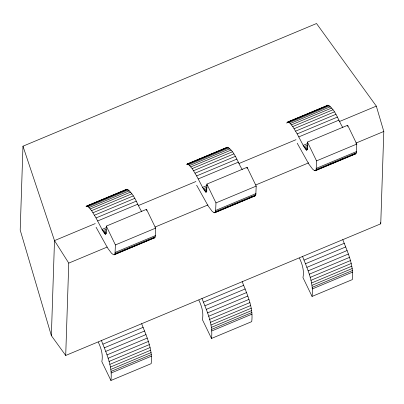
<?xml version="1.0" encoding="UTF-8"?>
<svg xmlns="http://www.w3.org/2000/svg" width="404" height="404" viewBox="0 0 404 404"><rect width="100%" height="100%" fill="white"/><g stroke="black" fill="none" stroke-linecap="round" stroke-linejoin="round"><path stroke-width="0.61" d="M22.972 146.197L20.2 230.083L51.358 335.633L65.711 355.459L380.75 223.806L383.8 131.462L376.321 106.126L316.524 23.523L22.972 146.197L54.5 240.617L68.761 263.115L65.711 355.459M51.358 335.633L54.5 240.617L95.238 223.594M96.071 227.24L107.681 248.107L111.555 253.298L113.458 254.727L114.16 254.798L154.909 237.623L155.388 235.618L155.636 228.124L146.541 209.307L106.313 226.119L106.065 233.613L105.495 234.381L102.727 230.755L96.046 217.948L91.592 210.646L88.092 206.631L87.224 206.131L85.996 206.424L125.649 189.855M141.632 323.7C146.591 336.411 152.934 349.632 151.157 363.666L110.928 380.477C112.706 366.443 106.363 353.222 101.404 340.511M114.16 254.798L115.019 253.641L115.408 244.935L106.313 226.119M146.501 210.56L146.541 209.307M196.642 185.214L208.252 206.08L212.125 211.267L214.024 212.701L214.726 212.772L254.954 195.96L255.813 194.799L256.207 186.098L247.107 167.281L206.883 184.093L206.636 191.582L206.065 192.349L203.298 188.729L196.617 175.922L192.163 168.614L188.663 164.605L187.789 164.1L186.567 164.398M242.203 281.669C247.162 294.385 253.5 307.606 251.727 321.64L211.499 338.451C213.272 324.412 206.934 311.196 201.975 298.48M214.726 212.772L215.584 211.61L215.978 202.909L206.883 184.093M247.066 168.529L247.107 167.281M297.208 143.188L308.823 164.054L312.696 169.241L314.595 170.675L315.297 170.746L355.525 153.934L356.384 152.773L356.772 144.071L347.677 125.255L307.449 142.067L307.202 149.556L306.636 150.323L303.869 146.697L297.187 133.891L292.728 126.588L290.259 123.508L288.36 122.074L287.138 122.367L286.8 123.164M342.774 239.643C347.733 252.359 354.071 265.574 352.298 279.613L312.07 296.425C313.842 282.386 307.505 269.17 302.546 256.454M315.297 170.746L316.155 169.584L316.544 160.878L307.449 142.067M347.637 126.502L347.677 125.255M126.225 189.612L126.745 189.249C134.623 193.617 136.911 204.434 141.703 211.565M226.796 147.586L227.316 147.223C235.194 151.591 237.481 162.408 242.269 169.539M327.361 105.56L327.886 105.192C335.764 109.56 338.052 120.382 342.839 127.507M86.522 206.06L126.745 189.249M187.087 164.034L227.316 147.223M287.658 122.003L327.886 105.192M187.143 164.155L226.22 147.824M287.138 122.367L326.791 105.797M87.224 206.131L127.447 189.319M187.789 164.1L228.018 147.288M288.36 122.074L328.588 105.262M88.092 206.631L128.321 189.819M188.663 164.605L228.891 147.793M289.234 122.579L329.457 105.767M89.122 207.565L129.351 190.754M189.693 165.534L229.921 148.722M290.259 123.508L330.487 106.696M90.294 208.908L130.522 192.097M190.865 166.877L231.093 150.066M291.43 124.851L331.659 108.04M91.592 210.646L131.82 193.834M192.163 168.614L232.386 151.803M292.728 126.588L332.957 109.777M92.996 212.751L133.224 195.94M193.567 170.72L233.795 153.909M294.137 128.694L334.361 111.883M94.491 215.196L134.719 198.384M195.056 173.17L235.285 156.358M295.627 131.143L335.855 114.332M96.046 217.948L136.274 201.136M196.617 175.922L236.845 159.11M297.187 133.891L337.416 117.079M97.652 220.968L137.88 204.156M198.223 178.937L238.446 162.125M298.788 136.911L339.017 120.099M138.299 205.596L195.915 181.517M238.981 163.524L296.011 139.688M339.658 121.447L376.321 106.126M102.02 229.432L106.616 227.513M202.591 187.406L207.186 185.487M303.157 145.379L307.757 143.455M102.727 230.755L106.176 229.315M203.298 188.729L207.323 187.047M303.869 146.697L307.888 145.021M103.409 231.911L106.282 230.709M203.98 189.885L206.853 188.683M304.545 147.859L307.419 146.657M104.04 232.876L106.338 231.916M204.611 190.845L206.909 189.885M305.177 148.818L307.479 147.859M104.606 233.618L106.333 232.896M205.176 191.592L206.898 190.87M305.747 149.561L307.469 148.844M105.096 234.123L106.247 233.643M205.666 192.097L206.818 191.617M306.237 150.066L307.383 149.586M68.761 263.115L107.196 247.051M154.949 227.099L207.939 204.954M255.687 184.997L308.681 162.852M355.848 143.142L383.8 131.462M115.408 244.935L155.636 228.124M215.978 202.909L256.207 186.098M316.544 160.878L356.772 144.071M115.16 252.429L155.388 235.618M215.731 210.398L255.959 193.587M316.297 168.372L356.525 151.561M115.019 253.641L155.242 236.83M215.584 211.61L255.813 194.799M316.155 169.584L356.384 152.773M123.801 250.404L124.952 249.924M128.396 248.485L130.123 247.763M131.27 247.283L132.997 246.566M134.143 246.081L135.87 245.364M137.017 244.885L138.744 244.162M143.915 242.001L145.637 241.279M146.788 240.799L148.51 240.082M214.024 212.701L215.175 212.221M227.245 207.176L228.391 206.697M231.84 205.257L233.568 204.535M234.714 204.055L236.436 203.333M237.587 202.853L239.309 202.136M240.461 201.657L242.183 200.934M247.359 198.773L249.081 198.051M250.233 197.571L251.955 196.849M314.595 170.675L315.746 170.195M330.684 163.948L334.133 162.509M335.285 162.029L337.007 161.307M338.158 160.827L339.88 160.105M341.032 159.625L342.754 158.908M350.798 155.545L352.525 154.823M114.68 254.434L154.909 237.623M215.251 212.408L255.48 195.597M315.822 170.377L356.045 153.565M102.934 344.147L143.162 327.336M203.505 302.121L243.733 285.31M304.076 260.09L344.304 243.279M104.389 347.794L144.617 330.982M204.959 305.767L245.188 288.956M305.525 263.736L345.753 246.925M105.742 351.399L145.97 334.588M206.313 309.368L246.541 292.557M306.883 267.342L347.112 250.531M106.984 354.909L147.213 338.098M207.55 312.878L247.778 296.066M308.121 270.852L348.349 254.04M108.09 358.272L148.313 341.461M208.656 316.246L248.884 299.435M309.227 274.215L349.455 257.404M109.045 361.449L149.268 344.637M209.61 319.418L249.839 302.606M310.181 277.391L350.409 260.58M109.832 364.383L150.061 347.571M210.403 322.357L250.632 305.545M310.974 280.326L351.202 263.514M110.449 367.039L150.677 350.228M211.019 325.013L251.248 308.201M311.59 282.987L351.818 266.175M110.883 369.382L151.111 352.571M211.454 327.356L251.682 310.545M312.024 285.325L352.248 268.514M111.125 371.372L151.354 354.566M211.696 329.346L251.924 312.534M312.267 287.32L352.495 270.508M111.176 372.988L151.404 356.176M211.746 330.962L251.975 314.15M312.317 288.931L352.546 272.119M354.823 153.863L355.525 153.934M254.252 195.889L254.954 195.96M153.687 237.921L154.389 237.986M312.07 296.425L302.975 277.609C304.348 270.796 302.298 264.176 299.435 258.095M211.499 338.451L202.404 319.635C203.778 312.827 201.732 306.202 198.864 300.127M110.928 380.477L101.833 361.666C103.207 354.853 101.162 348.228 98.298 342.153M380.351 222.609L380.75 223.806"/></g></svg>
